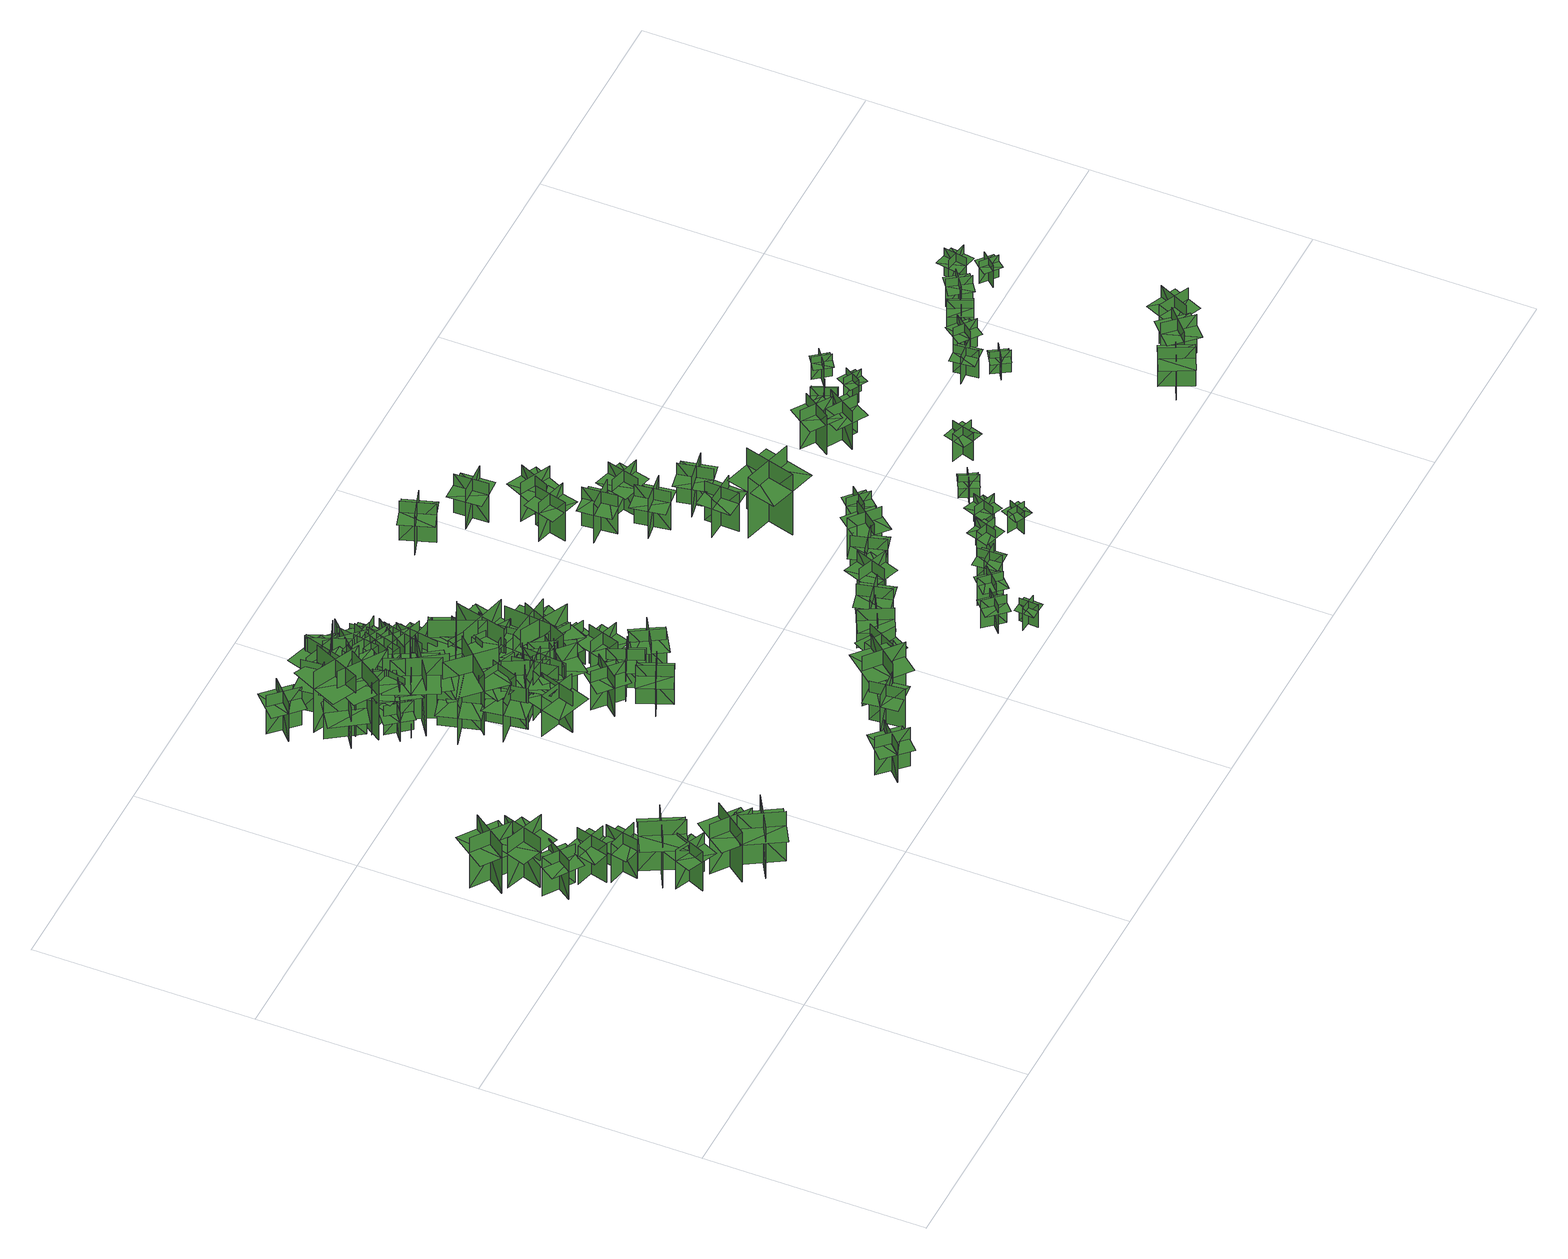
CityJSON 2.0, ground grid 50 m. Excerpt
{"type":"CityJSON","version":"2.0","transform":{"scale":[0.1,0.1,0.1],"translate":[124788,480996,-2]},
"CityObjects":{
"tree1":{"type":"SolitaryVegetationObject","geometry":[{"type":"MultiSurface","lod":"1","boundaries":[[[0,1,2]],[[0,2,3]],[[4,5,6]],[[4,6,7]],[[8,9,10]],[[8,10,11]],[[8,11,12]],[[8,12,13]]]}]},
"tree2":{"type":"SolitaryVegetationObject","geometry":[{"type":"MultiSurface","lod":"1","boundaries":[[[14,15,16]],[[14,16,17]],[[18,19,20]],[[18,20,21]],[[22,23,24]],[[22,24,25]],[[22,25,26]],[[22,26,27]]]}]},
"tree3":{"type":"SolitaryVegetationObject","geometry":[{"type":"MultiSurface","lod":"1","boundaries":[[[28,29,30]],[[28,30,31]],[[32,33,34]],[[32,34,35]],[[36,37,38]],[[36,38,39]],[[36,39,40]],[[36,40,41]]]}]},
"tree4":{"type":"SolitaryVegetationObject","geometry":[{"type":"MultiSurface","lod":"1","boundaries":[[[42,43,44]],[[42,44,45]],[[46,47,48]],[[46,48,49]],[[50,51,52]],[[50,52,53]],[[50,53,54]],[[50,54,55]]]}]},
"tree5":{"type":"SolitaryVegetationObject","geometry":[{"type":"MultiSurface","lod":"1","boundaries":[[[56,57,58]],[[56,58,59]],[[60,61,62]],[[60,62,63]],[[64,65,66]],[[64,66,67]],[[64,67,68]],[[64,68,69]]]}]},
"tree6":{"type":"SolitaryVegetationObject","geometry":[{"type":"MultiSurface","lod":"1","boundaries":[[[70,71,72]],[[70,72,73]],[[74,75,76]],[[74,76,77]],[[78,79,80]],[[78,80,81]],[[78,81,82]],[[78,82,83]]]}]},
"tree7":{"type":"SolitaryVegetationObject","geometry":[{"type":"MultiSurface","lod":"1","boundaries":[[[84,85,86]],[[84,86,87]],[[88,89,90]],[[88,90,91]],[[92,93,94]],[[92,94,95]],[[92,95,96]],[[92,96,97]]]}]},
"tree8":{"type":"SolitaryVegetationObject","geometry":[{"type":"MultiSurface","lod":"1","boundaries":[[[98,99,100]],[[98,100,101]],[[102,103,104]],[[102,104,105]],[[106,107,108]],[[106,108,109]],[[106,109,110]],[[106,110,111]]]}]},
"tree9":{"type":"SolitaryVegetationObject","geometry":[{"type":"MultiSurface","lod":"1","boundaries":[[[112,113,114]],[[112,114,115]],[[116,117,118]],[[116,118,119]],[[120,121,122]],[[120,122,123]],[[120,123,124]],[[120,124,125]]]}]},
"tree10":{"type":"SolitaryVegetationObject","geometry":[{"type":"MultiSurface","lod":"1","boundaries":[[[126,127,128]],[[126,128,129]],[[130,131,132]],[[130,132,133]],[[134,135,136]],[[134,136,137]],[[134,137,138]],[[134,138,139]]]}]},
"tree11":{"type":"SolitaryVegetationObject","geometry":[{"type":"MultiSurface","lod":"1","boundaries":[[[140,141,142]],[[140,142,143]],[[144,145,146]],[[144,146,147]],[[148,149,150]],[[148,150,151]],[[148,151,152]],[[148,152,153]]]}]},
"tree12":{"type":"SolitaryVegetationObject","geometry":[{"type":"MultiSurface","lod":"1","boundaries":[[[154,155,156]],[[154,156,157]],[[158,159,160]],[[158,160,161]],[[162,163,164]],[[162,164,165]],[[162,165,166]],[[162,166,167]]]}]},
"tree13":{"type":"SolitaryVegetationObject","geometry":[{"type":"MultiSurface","lod":"1","boundaries":[[[168,169,170]],[[168,170,171]],[[172,173,174]],[[172,174,175]],[[176,177,178]],[[176,178,179]],[[176,179,180]],[[176,180,181]]]}]},
"tree14":{"type":"SolitaryVegetationObject","geometry":[{"type":"MultiSurface","lod":"1","boundaries":[[[182,183,184]],[[182,184,185]],[[186,187,188]],[[186,188,189]],[[190,191,192]],[[190,192,193]],[[190,193,194]],[[190,194,195]]]}]},
"tree15":{"type":"SolitaryVegetationObject","geometry":[{"type":"MultiSurface","lod":"1","boundaries":[[[196,197,198]],[[196,198,199]],[[200,201,202]],[[200,202,203]],[[204,205,206]],[[204,206,207]],[[204,207,208]],[[204,208,209]]]}]},
"tree16":{"type":"SolitaryVegetationObject","geometry":[{"type":"MultiSurface","lod":"1","boundaries":[[[210,211,212]],[[210,212,213]],[[214,215,216]],[[214,216,217]],[[218,219,220]],[[218,220,221]],[[218,221,222]],[[218,222,223]]]}]},
"tree17":{"type":"SolitaryVegetationObject","geometry":[{"type":"MultiSurface","lod":"1","boundaries":[[[224,225,226]],[[224,226,227]],[[228,229,230]],[[228,230,231]],[[232,233,234]],[[232,234,235]],[[232,235,236]],[[232,236,237]]]}]},
"tree18":{"type":"SolitaryVegetationObject","geometry":[{"type":"MultiSurface","lod":"1","boundaries":[[[238,239,240]],[[238,240,241]],[[242,243,244]],[[242,244,245]],[[246,247,248]],[[246,248,249]],[[246,249,250]],[[246,250,251]]]}]},
"tree19":{"type":"SolitaryVegetationObject","geometry":[{"type":"MultiSurface","lod":"1","boundaries":[[[252,253,254]],[[252,254,255]],[[256,257,258]],[[256,258,259]],[[260,261,262]],[[260,262,263]],[[260,263,264]],[[260,264,265]]]}]},
"tree20":{"type":"SolitaryVegetationObject","geometry":[{"type":"MultiSurface","lod":"1","boundaries":[[[266,267,268]],[[266,268,269]],[[270,271,272]],[[270,272,273]],[[274,275,276]],[[274,276,277]],[[274,277,278]],[[274,278,279]]]}]},
"tree21":{"type":"SolitaryVegetationObject","geometry":[{"type":"MultiSurface","lod":"1","boundaries":[[[280,281,282]],[[280,282,283]],[[284,285,286]],[[284,286,287]],[[288,289,290]],[[288,290,291]],[[288,291,292]],[[288,292,293]]]}]},
"tree22":{"type":"SolitaryVegetationObject","geometry":[{"type":"MultiSurface","lod":"1","boundaries":[[[294,295,296]],[[294,296,297]],[[298,299,300]],[[298,300,301]],[[302,303,304]],[[302,304,305]],[[302,305,306]],[[302,306,307]]]}]},
"tree23":{"type":"SolitaryVegetationObject","geometry":[{"type":"MultiSurface","lod":"1","boundaries":[[[308,309,310]],[[308,310,311]],[[312,313,314]],[[312,314,315]],[[316,317,318]],[[316,318,319]],[[316,319,320]],[[316,320,321]]]}]},
"tree24":{"type":"SolitaryVegetationObject","geometry":[{"type":"MultiSurface","lod":"1","boundaries":[[[322,323,324]],[[322,324,325]],[[326,327,328]],[[326,328,329]],[[330,331,332]],[[330,332,333]],[[330,333,334]],[[330,334,335]]]}]},
"tree25":{"type":"SolitaryVegetationObject","geometry":[{"type":"MultiSurface","lod":"1","boundaries":[[[336,337,338]],[[336,338,339]],[[340,341,342]],[[340,342,343]],[[344,345,346]],[[344,346,347]],[[344,347,348]],[[344,348,349]]]}]},
"tree26":{"type":"SolitaryVegetationObject","geometry":[{"type":"MultiSurface","lod":"1","boundaries":[[[350,351,352]],[[350,352,353]],[[354,355,356]],[[354,356,357]],[[358,359,360]],[[358,360,361]],[[358,361,362]],[[358,362,363]]]}]},
"tree27":{"type":"SolitaryVegetationObject","geometry":[{"type":"MultiSurface","lod":"1","boundaries":[[[364,365,366]],[[364,366,367]],[[368,369,370]],[[368,370,371]],[[372,373,374]],[[372,374,375]],[[372,375,376]],[[372,376,377]]]}]},
"tree28":{"type":"SolitaryVegetationObject","geometry":[{"type":"MultiSurface","lod":"1","boundaries":[[[378,379,380]],[[378,380,381]],[[382,383,384]],[[382,384,385]],[[386,387,388]],[[386,388,389]],[[386,389,390]],[[386,390,391]]]}]},
"tree29":{"type":"SolitaryVegetationObject","geometry":[{"type":"MultiSurface","lod":"1","boundaries":[[[392,393,394]],[[392,394,395]],[[396,397,398]],[[396,398,399]],[[400,401,402]],[[400,402,403]],[[400,403,404]],[[400,404,405]]]}]},
"tree30":{"type":"SolitaryVegetationObject","geometry":[{"type":"MultiSurface","lod":"1","boundaries":[[[406,407,408]],[[406,408,409]],[[410,411,412]],[[410,412,413]],[[414,415,416]],[[414,416,417]],[[414,417,418]],[[414,418,419]]]}]},
"tree31":{"type":"SolitaryVegetationObject","geometry":[{"type":"MultiSurface","lod":"1","boundaries":[[[420,421,422]],[[420,422,423]],[[424,425,426]],[[424,426,427]],[[428,429,430]],[[428,430,431]],[[428,431,432]],[[428,432,433]]]}]},
"tree32":{"type":"SolitaryVegetationObject","geometry":[{"type":"MultiSurface","lod":"1","boundaries":[[[434,435,436]],[[434,436,437]],[[438,439,440]],[[438,440,441]],[[442,443,444]],[[442,444,445]],[[442,445,446]],[[442,446,447]]]}]},
"tree33":{"type":"SolitaryVegetationObject","geometry":[{"type":"MultiSurface","lod":"1","boundaries":[[[448,449,450]],[[448,450,451]],[[452,453,454]],[[452,454,455]],[[456,457,458]],[[456,458,459]],[[456,459,460]],[[456,460,461]]]}]},
"tree34":{"type":"SolitaryVegetationObject","geometry":[{"type":"MultiSurface","lod":"1","boundaries":[[[462,463,464]],[[462,464,465]],[[466,467,468]],[[466,468,469]],[[470,471,472]],[[470,472,473]],[[470,473,474]],[[470,474,475]]]}]},
"tree35":{"type":"SolitaryVegetationObject","geometry":[{"type":"MultiSurface","lod":"1","boundaries":[[[476,477,478]],[[476,478,479]],[[480,481,482]],[[480,482,483]],[[484,485,486]],[[484,486,487]],[[484,487,488]],[[484,488,489]]]}]},
"tree36":{"type":"SolitaryVegetationObject","geometry":[{"type":"MultiSurface","lod":"1","boundaries":[[[490,491,492]],[[490,492,493]],[[494,495,496]],[[494,496,497]],[[498,499,500]],[[498,500,501]],[[498,501,502]],[[498,502,503]]]}]},
"tree37":{"type":"SolitaryVegetationObject","geometry":[{"type":"MultiSurface","lod":"1","boundaries":[[[504,505,506]],[[504,506,507]],[[508,509,510]],[[508,510,511]],[[512,513,514]],[[512,514,515]],[[512,515,516]],[[512,516,517]]]}]},
"tree38":{"type":"SolitaryVegetationObject","geometry":[{"type":"MultiSurface","lod":"1","boundaries":[[[518,519,520]],[[518,520,521]],[[522,523,524]],[[522,524,525]],[[526,527,528]],[[526,528,529]],[[526,529,530]],[[526,530,531]]]}]},
"tree39":{"type":"SolitaryVegetationObject","geometry":[{"type":"MultiSurface","lod":"1","boundaries":[[[532,533,534]],[[532,534,535]],[[536,537,538]],[[536,538,539]],[[540,541,542]],[[540,542,543]],[[540,543,544]],[[540,544,545]]]}]},
"tree40":{"type":"SolitaryVegetationObject","geometry":[{"type":"MultiSurface","lod":"1","boundaries":[[[546,547,548]],[[546,548,549]],[[550,551,552]],[[550,552,553]],[[554,555,556]],[[554,556,557]],[[554,557,558]],[[554,558,559]]]}]},
"tree41":{"type":"SolitaryVegetationObject","geometry":[{"type":"MultiSurface","lod":"1","boundaries":[[[560,561,562]],[[560,562,563]],[[564,565,566]],[[564,566,567]],[[568,569,570]],[[568,570,571]],[[568,571,572]],[[568,572,573]]]}]},
"tree42":{"type":"SolitaryVegetationObject","geometry":[{"type":"MultiSurface","lod":"1","boundaries":[[[574,575,576]],[[574,576,577]],[[578,579,580]],[[578,580,581]],[[582,583,584]],[[582,584,585]],[[582,585,586]],[[582,586,587]]]}]},
"tree43":{"type":"SolitaryVegetationObject","geometry":[{"type":"MultiSurface","lod":"1","boundaries":[[[588,589,590]],[[588,590,591]],[[592,593,594]],[[592,594,595]],[[596,597,598]],[[596,598,599]],[[596,599,600]],[[596,600,601]]]}]},
"tree44":{"type":"SolitaryVegetationObject","geometry":[{"type":"MultiSurface","lod":"1","boundaries":[[[602,603,604]],[[602,604,605]],[[606,607,608]],[[606,608,609]],[[610,611,612]],[[610,612,613]],[[610,613,614]],[[610,614,615]]]}]},
"tree45":{"type":"SolitaryVegetationObject","geometry":[{"type":"MultiSurface","lod":"1","boundaries":[[[616,617,618]],[[616,618,619]],[[620,621,622]],[[620,622,623]],[[624,625,626]],[[624,626,627]],[[624,627,628]],[[624,628,629]]]}]},
"tree46":{"type":"SolitaryVegetationObject","geometry":[{"type":"MultiSurface","lod":"1","boundaries":[[[630,631,632]],[[630,632,633]],[[634,635,636]],[[634,636,637]],[[638,639,640]],[[638,640,641]],[[638,641,642]],[[638,642,643]]]}]},
"tree47":{"type":"SolitaryVegetationObject","geometry":[{"type":"MultiSurface","lod":"1","boundaries":[[[644,645,646]],[[644,646,647]],[[648,649,650]],[[648,650,651]],[[652,653,654]],[[652,654,655]],[[652,655,656]],[[652,656,657]]]}]},
"tree48":{"type":"SolitaryVegetationObject","geometry":[{"type":"MultiSurface","lod":"1","boundaries":[[[658,659,660]],[[658,660,661]],[[662,663,664]],[[662,664,665]],[[666,667,668]],[[666,668,669]],[[666,669,670]],[[666,670,671]]]}]},
"tree49":{"type":"SolitaryVegetationObject","geometry":[{"type":"MultiSurface","lod":"1","boundaries":[[[672,673,674]],[[672,674,675]],[[676,677,678]],[[676,678,679]],[[680,681,682]],[[680,682,683]],[[680,683,684]],[[680,684,685]]]}]},
"tree50":{"type":"SolitaryVegetationObject","geometry":[{"type":"MultiSurface","lod":"1","boundaries":[[[686,687,688]],[[686,688,689]],[[690,691,692]],[[690,692,693]],[[694,695,696]],[[694,696,697]],[[694,697,698]],[[694,698,699]]]}]},
"tree51":{"type":"SolitaryVegetationObject","geometry":[{"type":"MultiSurface","lod":"1","boundaries":[[[700,701,702]],[[700,702,703]],[[704,705,706]],[[704,706,707]],[[708,709,710]],[[708,710,711]],[[708,711,712]],[[708,712,713]]]}]},
"tree52":{"type":"SolitaryVegetationObject","geometry":[{"type":"MultiSurface","lod":"1","boundaries":[[[714,715,716]],[[714,716,717]],[[718,719,720]],[[718,720,721]],[[722,723,724]],[[722,724,725]],[[722,725,726]],[[722,726,727]]]}]},
"tree53":{"type":"SolitaryVegetationObject","geometry":[{"type":"MultiSurface","lod":"1","boundaries":[[[728,729,730]],[[728,730,731]],[[732,733,734]],[[732,734,735]],[[736,737,738]],[[736,738,739]],[[736,739,740]],[[736,740,741]]]}]},
"tree54":{"type":"SolitaryVegetationObject","geometry":[{"type":"MultiSurface","lod":"1","boundaries":[[[742,743,744]],[[742,744,745]],[[746,747,748]],[[746,748,749]],[[750,751,752]],[[750,752,753]],[[750,753,754]],[[750,754,755]]]}]},
"tree55":{"type":"SolitaryVegetationObject","geometry":[{"type":"MultiSurface","lod":"1","boundaries":[[[756,757,758]],[[756,758,759]],[[760,761,762]],[[760,762,763]],[[764,765,766]],[[764,766,767]],[[764,767,768]],[[764,768,769]]]}]},
"tree56":{"type":"SolitaryVegetationObject","geometry":[{"type":"MultiSurface","lod":"1","boundaries":[[[770,771,772]],[[770,772,773]],[[774,775,776]],[[774,776,777]],[[778,779,780]],[[778,780,781]],[[778,781,782]],[[778,782,783]]]}]},
"tree57":{"type":"SolitaryVegetationObject","geometry":[{"type":"MultiSurface","lod":"1","boundaries":[[[784,785,786]],[[784,786,787]],[[788,789,790]],[[788,790,791]],[[792,793,794]],[[792,794,795]],[[792,795,796]],[[792,796,797]]]}]},
"tree58":{"type":"SolitaryVegetationObject","geometry":[{"type":"MultiSurface","lod":"1","boundaries":[[[798,799,800]],[[798,800,801]],[[802,803,804]],[[802,804,805]],[[806,807,808]],[[806,808,809]],[[806,809,810]],[[806,810,811]]]}]},
"tree59":{"type":"SolitaryVegetationObject","geometry":[{"type":"MultiSurface","lod":"1","boundaries":[[[812,813,814]],[[812,814,815]],[[816,817,818]],[[816,818,819]],[[820,821,822]],[[820,822,823]],[[820,823,824]],[[820,824,825]]]}]},
"tree60":{"type":"SolitaryVegetationObject","geometry":[{"type":"MultiSurface","lod":"1","boundaries":[[[826,827,828]],[[826,828,829]],[[830,831,832]],[[830,832,833]],[[834,835,836]],[[834,836,837]],[[834,837,838]],[[834,838,839]]]}]},
"tree61":{"type":"SolitaryVegetationObject","geometry":[{"type":"MultiSurface","lod":"1","boundaries":[[[840,841,842]],[[840,842,843]],[[844,845,846]],[[844,846,847]],[[848,849,850]],[[848,850,851]],[[848,851,852]],[[848,852,853]]]}]},
"tree62":{"type":"SolitaryVegetationObject","geometry":[{"type":"MultiSurface","lod":"1","boundaries":[[[854,855,856]],[[854,856,857]],[[858,859,860]],[[858,860,861]],[[862,863,864]],[[862,864,865]],[[862,865,866]],[[862,866,867]]]}]},
"tree63":{"type":"SolitaryVegetationObject","geometry":[{"type":"MultiSurface","lod":"1","boundaries":[[[868,869,870]],[[868,870,871]],[[872,873,874]],[[872,874,875]],[[876,877,878]],[[876,878,879]],[[876,879,880]],[[876,880,881]]]}]},
"tree64":{"type":"SolitaryVegetationObject","geometry":[{"type":"MultiSurface","lod":"1","boundaries":[[[882,883,884]],[[882,884,885]],[[886,887,888]],[[886,888,889]],[[890,891,892]],[[890,892,893]],[[890,893,894]],[[890,894,895]]]}]},
"tree65":{"type":"SolitaryVegetationObject","geometry":[{"type":"MultiSurface","lod":"1","boundaries":[[[896,897,898]],[[896,898,899]],[[900,901,902]],[[900,902,903]],[[904,905,906]],[[904,906,907]],[[904,907,908]],[[904,908,909]]]}]},
"tree66":{"type":"SolitaryVegetationObject","geometry":[{"type":"MultiSurface","lod":"1","boundaries":[[[910,911,912]],[[910,912,913]],[[914,915,916]],[[914,916,917]],[[918,919,920]],[[918,920,921]],[[918,921,922]],[[918,922,923]]]}]},
"tree67":{"type":"SolitaryVegetationObject","geometry":[{"type":"MultiSurface","lod":"1","boundaries":[[[924,925,926]],[[924,926,927]],[[928,929,930]],[[928,930,931]],[[932,933,934]],[[932,934,935]],[[932,935,936]],[[932,936,937]]]}]},
"tree68":{"type":"SolitaryVegetationObject","geometry":[{"type":"MultiSurface","lod":"1","boundaries":[[[938,939,940]],[[938,940,941]],[[942,943,944]],[[942,944,945]],[[946,947,948]],[[946,948,949]],[[946,949,950]],[[946,950,951]]]}]},
"tree69":{"type":"SolitaryVegetationObject","geometry":[{"type":"MultiSurface","lod":"1","boundaries":[[[952,953,954]],[[952,954,955]],[[956,957,958]],[[956,958,959]],[[960,961,962]],[[960,962,963]],[[960,963,964]],[[960,964,965]]]}]},
"tree70":{"type":"SolitaryVegetationObject","geometry":[{"type":"MultiSurface","lod":"1","boundaries":[[[966,967,968]],[[966,968,969]],[[970,971,972]],[[970,972,973]],[[974,975,976]],[[974,976,977]],[[974,977,978]],[[974,978,979]]]}]},
"tree71":{"type":"SolitaryVegetationObject","geometry":[{"type":"MultiSurface","lod":"1","boundaries":[[[980,981,982]],[[980,982,983]],[[984,985,986]],[[984,986,987]],[[988,989,990]],[[988,990,991]],[[988,991,992]],[[988,992,993]]]}]},
"tree72":{"type":"SolitaryVegetationObject","geometry":[{"type":"MultiSurface","lod":"1","boundaries":[[[994,995,996]],[[994,996,997]],[[998,999,1000]],[[998,1000,1001]],[[1002,1003,1004]],[[1002,1004,1005]],[[1002,1005,1006]],[[1002,1006,1007]]]}]},
"tree73":{"type":"SolitaryVegetationObject","geometry":[{"type":"MultiSurface","lod":"1","boundaries":[[[1008,1009,1010]],[[1008,1010,1011]],[[1012,1013,1014]],[[1012,1014,1015]],[[1016,1017,1018]],[[1016,1018,1019]],[[1016,1019,1020]],[[1016,1020,1021]]]}]},
"tree74":{"type":"SolitaryVegetationObject","geometry":[{"type":"MultiSurface","lod":"1","boundaries":[[[1022,1023,1024]],[[1022,1024,1025]],[[1026,1027,1028]],[[1026,1028,1029]],[[1030,1031,1032]],[[1030,1032,1033]],[[1030,1033,1034]],[[1030,1034,1035]]]}]},
"tree75":{"type":"SolitaryVegetationObject","geometry":[{"type":"MultiSurface","lod":"1","boundaries":[[[1036,1037,1038]],[[1036,1038,1039]],[[1040,1041,1042]],[[1040,1042,1043]],[[1044,1045,1046]],[[1044,1046,1047]],[[1044,1047,1048]],[[1044,1048,1049]]]}]},
"tree76":{"type":"SolitaryVegetationObject","geometry":[{"type":"MultiSurface","lod":"1","boundaries":[[[1050,1051,1052]],[[1050,1052,1053]],[[1054,1055,1056]],[[1054,1056,1057]],[[1058,1059,1060]],[[1058,1060,1061]],[[1058,1061,1062]],[[1058,1062,1063]]]}]},
"tree77":{"type":"SolitaryVegetationObject","geometry":[{"type":"MultiSurface","lod":"1","boundaries":[[[1064,1065,1066]],[[1064,1066,1067]],[[1068,1069,1070]],[[1068,1070,1071]],[[1072,1073,1074]],[[1072,1074,1075]],[[1072,1075,1076]],[[1072,1076,1077]]]}]},
"tree78":{"type":"SolitaryVegetationObject","geometry":[{"type":"MultiSurface","lod":"1","boundaries":[[[1078,1079,1080]],[[1078,1080,1081]],[[1082,1083,1084]],[[1082,1084,1085]],[[1086,1087,1088]],[[1086,1088,1089]],[[1086,1089,1090]],[[1086,1090,1091]]]}]},
"tree79":{"type":"SolitaryVegetationObject","geometry":[{"type":"MultiSurface","lod":"1","boundaries":[[[1092,1093,1094]],[[1092,1094,1095]],[[1096,1097,1098]],[[1096,1098,1099]],[[1100,1101,1102]],[[1100,1102,1103]],[[1100,1103,1104]],[[1100,1104,1105]]]}]},
"tree80":{"type":"SolitaryVegetationObject","geometry":[{"type":"MultiSurface","lod":"1","boundaries":[[[1106,1107,1108]],[[1106,1108,1109]],[[1110,1111,1112]],[[1110,1112,1113]],[[1114,1115,1116]],[[1114,1116,1117]],[[1114,1117,1118]],[[1114,1118,1119]]]}]},
"tree81":{"type":"SolitaryVegetationObject","geometry":[{"type":"MultiSurface","lod":"1","boundaries":[[[1120,1121,1122]],[[1120,1122,1123]],[[1124,1125,1126]],[[1124,1126,1127]],[[1128,1129,1130]],[[1128,1130,1131]],[[1128,1131,1132]],[[1128,1132,1133]]]}]},
"tree82":{"type":"SolitaryVegetationObject","geometry":[{"type":"MultiSurface","lod":"1","boundaries":[[[1134,1135,1136]],[[1134,1136,1137]],[[1138,1139,1140]],[[1138,1140,1141]],[[1142,1143,1144]],[[1142,1144,1145]],[[1142,1145,1146]],[[1142,1146,1147]]]}]},
"tree83":{"type":"SolitaryVegetationObject","geometry":[{"type":"MultiSurface","lod":"1","boundaries":[[[1148,1149,1150]],[[1148,1150,1151]],[[1152,1153,1154]],[[1152,1154,1155]],[[1156,1157,1158]],[[1156,1158,1159]],[[1156,1159,1160]],[[1156,1160,1161]]]}]},
"tree84":{"type":"SolitaryVegetationObject","geometry":[{"type":"MultiSurface","lod":"1","boundaries":[[[1162,1163,1164]],[[1162,1164,1165]],[[1166,1167,1168]],[[1166,1168,1169]],[[1170,1171,1172]],[[1170,1172,1173]],[[1170,1173,1174]],[[1170,1174,1175]]]}]},
"tree85":{"type":"SolitaryVegetationObject","geometry":[{"type":"MultiSurface","lod":"1","boundaries":[[[1176,1177,1178]],[[1176,1178,1179]],[[1180,1181,1182]],[[1180,1182,1183]],[[1184,1185,1186]],[[1184,1186,1187]],[[1184,1187,1188]],[[1184,1188,1189]]]}]},
"tree86":{"type":"SolitaryVegetationObject","geometry":[{"type":"MultiSurface","lod":"1","boundaries":[[[1190,1191,1192]],[[1190,1192,1193]],[[1194,1195,1196]],[[1194,1196,1197]],[[1198,1199,1200]],[[1198,1200,1201]],[[1198,1201,1202]],[[1198,1202,1203]]]}]},
"tree87":{"type":"SolitaryVegetationObject","geometry":[{"type":"MultiSurface","lod":"1","boundaries":[[[1204,1205,1206]],[[1204,1206,1207]],[[1208,1209,1210]],[[1208,1210,1211]],[[1212,1213,1214]],[[1212,1214,1215]],[[1212,1215,1216]],[[1212,1216,1217]]]}]},
"tree88":{"type":"SolitaryVegetationObject","geometry":[{"type":"MultiSurface","lod":"1","boundaries":[[[1218,1219,1220]],[[1218,1220,1221]],[[1222,1223,1224]],[[1222,1224,1225]],[[1226,1227,1228]],[[1226,1228,1229]],[[1226,1229,1230]],[[1226,1230,1231]]]}]},
"tree89":{"type":"SolitaryVegetationObject","geometry":[{"type":"MultiSurface","lod":"1","boundaries":[[[1232,1233,1234]],[[1232,1234,1235]],[[1236,1237,1238]],[[1236,1238,1239]],[[1240,1241,1242]],[[1240,1242,1243]],[[1240,1243,1244]],[[1240,1244,1245]]]}]},
"tree90":{"type":"SolitaryVegetationObject","geometry":[{"type":"MultiSurface","lod":"1","boundaries":[[[1246,1247,1248]],[[1246,1248,1249]],[[1250,1251,1252]],[[1250,1252,1253]],[[1254,1255,1256]],[[1254,1256,1257]],[[1254,1257,1258]],[[1254,1258,1259]]]}]},
"tree91":{"type":"SolitaryVegetationObject","geometry":[{"type":"MultiSurface","lod":"1","boundaries":[[[1260,1261,1262]],[[1260,1262,1263]],[[1264,1265,1266]],[[1264,1266,1267]],[[1268,1269,1270]],[[1268,1270,1271]],[[1268,1271,1272]],[[1268,1272,1273]]]}]},
"tree92":{"type":"SolitaryVegetationObject","geometry":[{"type":"MultiSurface","lod":"1","boundaries":[[[1274,1275,1276]],[[1274,1276,1277]],[[1278,1279,1280]],[[1278,1280,1281]],[[1282,1283,1284]],[[1282,1284,1285]],[[1282,1285,1286]],[[1282,1286,1287]]]}]},
"tree93":{"type":"SolitaryVegetationObject","geometry":[{"type":"MultiSurface","lod":"1","boundaries":[[[1288,1289,1290]],[[1288,1290,1291]],[[1292,1293,1294]],[[1292,1294,1295]],[[1296,1297,1298]],[[1296,1298,1299]],[[1296,1299,1300]],[[1296,1300,1301]]]}]},
"tree94":{"type":"SolitaryVegetationObject","geometry":[{"type":"MultiSurface","lod":"1","boundaries":[[[1302,1303,1304]],[[1302,1304,1305]],[[1306,1307,1308]],[[1306,1308,1309]],[[1310,1311,1312]],[[1310,1312,1313]],[[1310,1313,1314]],[[1310,1314,1315]]]}]},
"tree95":{"type":"SolitaryVegetationObject","geometry":[{"type":"MultiSurface","lod":"1","boundaries":[[[1316,1317,1318]],[[1316,1318,1319]],[[1320,1321,1322]],[[1320,1322,1323]],[[1324,1325,1326]],[[1324,1326,1327]],[[1324,1327,1328]],[[1324,1328,1329]]]}]},
"tree96":{"type":"SolitaryVegetationObject","geometry":[{"type":"MultiSurface","lod":"1","boundaries":[[[1330,1331,1332]],[[1330,1332,1333]],[[1334,1335,1336]],[[1334,1336,1337]],[[1338,1339,1340]],[[1338,1340,1341]],[[1338,1341,1342]],[[1338,1342,1343]]]}]},
"tree97":{"type":"SolitaryVegetationObject","geometry":[{"type":"MultiSurface","lod":"1","boundaries":[[[1344,1345,1346]],[[1344,1346,1347]],[[1348,1349,1350]],[[1348,1350,1351]],[[1352,1353,1354]],[[1352,1354,1355]],[[1352,1355,1356]],[[1352,1356,1357]]]}]},
"tree98":{"type":"SolitaryVegetationObject","geometry":[{"type":"MultiSurface","lod":"1","boundaries":[[[1358,1359,1360]],[[1358,1360,1361]],[[1362,1363,1364]],[[1362,1364,1365]],[[1366,1367,1368]],[[1366,1368,1369]],[[1366,1369,1370]],[[1366,1370,1371]]]}]},
"tree99":{"type":"SolitaryVegetationObject","geometry":[{"type":"MultiSurface","lod":"1","boundaries":[[[1372,1373,1374]],[[1372,1374,1375]],[[1376,1377,1378]],[[1376,1378,1379]],[[1380,1381,1382]],[[1380,1382,1383]],[[1380,1383,1384]],[[1380,1384,1385]]]}]},
"tree100":{"type":"SolitaryVegetationObject","geometry":[{"type":"MultiSurface","lod":"1","boundaries":[[[1386,1387,1388]],[[1386,1388,1389]],[[1390,1391,1392]],[[1390,1392,1393]],[[1394,1395,1396]],[[1394,1396,1397]],[[1394,1397,1398]],[[1394,1398,1399]]]}]},
"tree101":{"type":"SolitaryVegetationObject","geometry":[{"type":"MultiSurface","lod":"1","boundaries":[[[1400,1401,1402]],[[1400,1402,1403]],[[1404,1405,1406]],[[1404,1406,1407]],[[1408,1409,1410]],[[1408,1410,1411]],[[1408,1411,1412]],[[1408,1412,1413]]]}]},
"tree102":{"type":"SolitaryVegetationObject","geometry":[{"type":"MultiSurface","lod":"1","boundaries":[[[1414,1415,1416]],[[1414,1416,1417]],[[1418,1419,1420]],[[1418,1420,1421]],[[1422,1423,1424]],[[1422,1424,1425]],[[1422,1425,1426]],[[1422,1426,1427]]]}]},
"tree103":{"type":"SolitaryVegetationObject","geometry":[{"type":"MultiSurface","lod":"1","boundaries":[[[1428,1429,1430]],[[1428,1430,1431]],[[1432,1433,1434]],[[1432,1434,1435]],[[1436,1437,1438]],[[1436,1438,1439]],[[1436,1439,1440]],[[1436,1440,1441]]]}]},
"tree104":{"type":"SolitaryVegetationObject","geometry":[{"type":"MultiSurface","lod":"1","boundaries":[[[1442,1443,1444]],[[1442,1444,1445]],[[1446,1447,1448]],[[1446,1448,1449]],[[1450,1451,1452]],[[1450,1452,1453]],[[1450,1453,1454]],[[1450,1454,1455]]]}]},
"tree105":{"type":"SolitaryVegetationObject","geometry":[{"type":"MultiSurface","lod":"1","boundaries":[[[1456,1457,1458]],[[1456,1458,1459]],[[1460,1461,1462]],[[1460,1462,1463]],[[1464,1465,1466]],[[1464,1466,1467]],[[1464,1467,1468]],[[1464,1468,1469]]]}]}
},
"vertices":[
[89,567,4],[133,631,4],[133,631,112],[89,567,112],[140,576,4],[76,620,4],[76,620,112],[140,576,112],[140,576,82],[162,608,82],[98,652,82],[76,620,82],[54,588,82],[118,544,82],
[35,763,6],[116,705,6],[116,705,145],[35,763,145],[46,697,6],[103,778,6],[103,778,145],[46,697,145],[46,697,106],[86,668,106],[144,749,106],[103,778,106],[63,807,106],[5,726,106],
[64,692,8],[158,660,8],[158,660,146],[64,692,146],[93,632,8],[125,726,8],[125,726,146],[93,632,146],[93,632,107],[140,616,107],[172,710,107],[125,726,107],[78,742,107],[46,648,107],
[207,545,10],[132,565,10],[132,565,117],[207,545,117],[181,590,10],[161,515,10],[161,515,117],[181,590,117],[181,590,87],[143,600,87],[124,525,87],[161,515,87],[199,505,87],[218,580,87],
[252,398,8],[221,327,8],[221,327,116],[252,398,116],[204,380,8],[275,349,8],[275,349,116],[204,380,116],[204,380,86],[188,344,86],[259,313,86],[275,349,86],[290,384,86],[219,415,86],
[197,463,10],[213,539,10],[213,539,118],[197,463,118],[241,491,10],[165,506,10],[165,506,118],[241,491,118],[241,491,88],[248,529,88],[172,544,88],[165,506,88],[157,469,88],[233,453,88],
[282,451,10],[194,404,10],[194,404,148],[282,451,148],[218,470,10],[265,383,10],[265,383,148],[218,470,148],[218,470,109],[174,447,109],[221,359,109],[265,383,109],[309,406,109],[262,494,109],
[336,344,10],[276,264,10],[276,264,149],[336,344,149],[270,334,10],[350,275,10],[350,275,149],[270,334,149],[270,334,110],[240,294,110],[320,235,110],[350,275,110],[380,315,110],[300,374,110],
[305,225,11],[391,276,11],[391,276,150],[305,225,150],[369,208,11],[318,294,11],[318,294,150],[369,208,150],[369,208,111],[412,234,111],[361,319,111],[318,294,111],[275,268,111],[326,183,111],
[307,1152,11],[380,1201,11],[380,1201,123],[307,1152,123],[360,1142,11],[360,1142,123],[310,1215,123],[310,1215,11],[360,1142,84],[399,1168,84],[350,1242,84],[310,1215,84],[271,1188,84],[320,1115,84],
[274,1327,12],[328,1272,12],[328,1272,119],[274,1327,119],[273,1276,12],[329,1330,12],[329,1330,119],[273,1276,119],[273,1276,89],[301,1248,89],[356,1303,89],[329,1330,89],[301,1358,89],[246,1303,89],
[369,1108,13],[409,1059,13],[409,1059,94],[369,1108,94],[365,1069,13],[365,1069,94],[414,1109,94],[414,1109,13],[365,1069,66],[386,1043,66],[435,1083,66],[414,1109,66],[393,1136,66],[344,1096,66],
[346,1176,14],[414,1212,14],[414,1212,121],[346,1176,121],[395,1161,14],[358,1229,14],[358,1229,121],[395,1161,121],[395,1161,91],[429,1179,91],[393,1247,91],[358,1229,91],[324,1211,91],[361,1142,91],
[394,1268,12],[343,1158,12],[343,1158,181],[394,1268,181],[318,1241,12],[428,1190,12],[428,1190,181],[318,1241,181],[318,1241,134],[292,1186,134],[402,1134,134],[428,1190,134],[454,1245,134],[344,1296,134],
[676,150,11],[731,95,11],[731,95,118],[676,150,118],[676,98,11],[730,153,11],[730,153,118],[676,98,118],[676,98,88],[703,71,88],[758,126,88],[730,153,88],[703,180,88],[648,126,88],
[420,1214,11],[354,1112,11],[354,1112,180],[420,1214,180],[340,1198,11],[442,1132,11],[442,1132,180],[340,1198,180],[340,1198,133],[307,1147,133],[409,1081,133],[442,1132,133],[476,1183,133],[373,1249,133],
[468,936,10],[444,1022,10],[444,1022,123],[468,936,123],[494,984,10],[494,984,123],[409,960,123],[409,960,10],[494,984,83],[481,1030,83],[396,1006,83],[409,960,83],[422,914,83],[507,938,83],
[421,1251,13],[322,1241,13],[322,1241,151],[421,1251,151],[370,1294,13],[380,1195,13],[380,1195,151],[370,1294,151],[370,1294,112],[321,1288,112],[331,1189,112],[380,1195,112],[430,1200,112],[420,1299,112],
[361,1131,11],[454,1168,11],[454,1168,149],[361,1131,149],[422,1104,11],[385,1197,11],[385,1197,149],[422,1104,149],[422,1104,110],[468,1122,110],[432,1215,110],[385,1197,110],[339,1179,110],[375,1086,110],
[451,1067,11],[396,1150,11],[396,1150,149],[451,1067,149],[464,1132,11],[381,1077,11],[381,1077,149],[464,1132,149],[464,1132,110],[437,1173,110],[354,1118,110],[381,1077,110],[409,1035,110],[492,1091,110],
[371,1133,11],[469,1115,11],[469,1115,149],[371,1133,149],[408,1078,11],[426,1176,11],[426,1176,149],[408,1078,149],[408,1078,110],[457,1069,110],[475,1167,110],[426,1176,110],[377,1185,110],[359,1088,110],
[509,848,10],[496,936,10],[496,936,123],[509,848,123],[541,892,10],[541,892,123],[454,879,123],[454,879,10],[541,892,84],[534,939,84],[447,926,84],[454,879,84],[460,832,84],[548,844,84],
[414,1130,10],[468,1021,10],[468,1021,179],[414,1130,179],[387,1054,10],[497,1107,10],[497,1107,179],[387,1054,179],[387,1054,131],[414,999,131],[524,1053,131],[497,1107,131],[470,1162,131],[361,1108,131],
[406,1029,9],[506,1099,9],[506,1099,178],[406,1029,178],[485,1014,9],[416,1115,9],[416,1115,178],[485,1014,178],[485,1014,131],[535,1049,131],[466,1149,131],[416,1115,131],[366,1080,131],[435,980,131],
[537,762,11],[565,846,11],[565,846,124],[537,762,124],[585,786,11],[585,786,124],[501,814,124],[501,814,11],[585,786,85],[600,831,85],[516,859,85],[501,814,85],[486,769,85],[570,741,85],
[520,1012,10],[458,966,10],[458,966,117],[520,1012,117],[469,1020,10],[515,958,10],[515,958,117],[469,1020,117],[469,1020,87],[438,997,87],[484,935,87],[515,958,87],[546,981,87],[500,1043,87],
[543,930,9],[456,1015,9],[456,1015,178],[543,930,178],[543,1011,9],[458,924,9],[458,924,178],[543,1011,178],[543,1011,130],[499,1054,130],[414,967,130],[458,924,130],[501,881,130],[586,968,130],
[530,914,11],[504,987,11],[504,987,118],[530,914,118],[553,960,11],[480,935,11],[480,935,118],[553,960,118],[553,960,88],[540,997,88],[467,971,88],[480,935,88],[493,898,88],[566,924,88],
[571,908,10],[478,945,10],[478,945,149],[571,908,149],[545,969,10],[508,876,10],[508,876,149],[545,969,149],[545,969,110],[498,987,110],[462,895,110],[508,876,110],[554,858,110],[591,951,110],
[438,1316,12],[409,1221,12],[409,1221,151],[438,1316,151],[379,1285,12],[474,1256,12],[474,1256,151],[379,1285,151],[379,1285,112],[364,1238,112],[459,1208,112],[474,1256,112],[489,1303,112],[394,1333,112],
[513,883,12],[576,928,12],[576,928,120],[513,883,120],[564,874,12],[519,937,12],[519,937,120],[564,874,120],[564,874,90],[596,897,90],[551,960,90],[519,937,90],[488,915,90],[533,852,90],
[608,867,11],[510,853,11],[510,853,150],[608,867,150],[556,907,11],[569,809,11],[569,809,150],[556,907,150],[556,907,111],[506,900,111],[520,802,111],[569,809,111],[619,815,111],[605,914,111],
[533,920,12],[580,832,12],[580,832,151],[533,920,151],[514,856,12],[601,904,12],[601,904,151],[514,856,151],[514,856,112],[537,812,112],[625,860,112],[601,904,112],[578,947,112],[490,900,112],
[410,1246,12],[503,1283,12],[503,1283,150],[410,1246,150],[471,1220,12],[434,1312,12],[434,1312,150],[471,1220,150],[471,1220,112],[517,1238,112],[480,1331,112],[434,1312,112],[388,1294,112],[425,1201,112],
[583,798,13],[591,898,13],[591,898,151],[583,798,151],[633,841,13],[534,849,13],[534,849,151],[633,841,151],[633,841,112],[637,891,112],[538,899,112],[534,849,112],[530,800,112],[629,791,112],
[440,1276,10],[510,1206,10],[510,1206,149],[440,1276,149],[439,1210,10],[510,1281,10],[510,1281,149],[439,1210,149],[439,1210,110],[475,1175,110],[545,1246,110],[510,1281,110],[474,1316,110],[404,1245,110],
[531,1214,9],[433,1229,9],[433,1229,147],[531,1214,147],[493,1268,9],[477,1169,9],[477,1169,147],[493,1268,147],[493,1268,108],[444,1275,108],[428,1177,108],[477,1169,108],[526,1161,108],[542,1260,108],
[517,1240,8],[475,1149,8],[475,1149,146],[517,1240,146],[454,1217,8],[545,1175,8],[545,1175,146],[454,1217,146],[454,1217,107],[433,1172,107],[523,1130,107],[545,1175,107],[566,1220,107],[476,1262,107],
[611,755,13],[669,704,13],[669,704,121],[611,755,121],[614,703,13],[665,762,13],[665,762,121],[614,703,121],[614,703,91],[643,678,91],[694,736,91],[665,762,91],[636,787,91],[585,729,91],
[553,1163,7],[458,1194,7],[458,1194,145],[553,1163,145],[523,1223,7],[492,1128,7],[492,1128,145],[523,1223,145],[523,1223,106],[476,1238,106],[445,1144,106],[492,1128,106],[539,1112,106],[570,1207,106],
[641,871,13],[574,797,13],[574,797,151],[641,871,151],[575,868,13],[649,802,13],[649,802,151],[575,868,151],[575,868,113],[541,831,113],[615,764,113],[649,802,113],[682,839,113],[608,905,113],
[495,1119,7],[553,1201,7],[553,1201,145],[495,1119,145],[561,1130,7],[480,1188,7],[480,1188,145],[561,1130,145],[561,1130,106],[590,1171,106],[509,1228,106],[480,1188,106],[451,1147,106],[532,1090,106],
[521,1092,7],[548,1188,7],[548,1188,145],[521,1092,145],[579,1124,7],[484,1151,7],[484,1151,145],[579,1124,145],[579,1124,106],[593,1172,106],[497,1199,106],[484,1151,106],[470,1103,106],[566,1076,106],
[648,627,14],[720,657,14],[720,657,122],[648,627,122],[696,607,14],[666,679,14],[666,679,122],[696,607,122],[696,607,92],[732,622,92],[702,694,92],[666,679,92],[630,664,92],[660,592,92],
[502,1120,7],[600,1104,7],[600,1104,145],[502,1120,145],[540,1066,7],[556,1165,7],[556,1165,145],[540,1066,145],[540,1066,107],[589,1058,107],[605,1156,107],[556,1165,107],[507,1173,107],[491,1074,107],
[657,807,13],[607,894,13],[607,894,151],[657,807,151],[675,871,13],[588,822,13],[588,822,151],[675,871,151],[675,871,112],[650,914,112],[563,865,112],[588,822,112],[613,779,112],[699,828,112],
[822,229,11],[830,152,11],[830,152,119],[822,229,119],[789,189,11],[866,197,11],[866,197,119],[789,189,119],[789,189,89],[793,151,89],[870,159,89],[866,197,89],[862,236,89],[785,228,89],
[633,1065,8],[522,1016,8],[522,1016,177],[633,1065,177],[557,1095,8],[607,984,8],[607,984,177],[557,1095,177],[557,1095,130],[502,1070,130],[551,959,130],[607,984,130],[662,1008,130],[613,1119,130],
[573,980,10],[618,1069,10],[618,1069,148],[573,980,148],[637,1000,10],[548,1045,10],[548,1045,148],[637,1000,148],[637,1000,109],[659,1045,109],[570,1089,109],[548,1045,109],[525,1000,109],[614,956,109],
[579,1225,8],[490,1220,8],[490,1220,121],[579,1225,121],[538,1261,8],[538,1261,121],[543,1172,121],[543,1172,8],[538,1261,81],[491,1258,81],[495,1170,81],[543,1172,81],[591,1175,81],[586,1263,81],
[555,1013,11],[673,983,11],[673,983,180],[555,1013,180],[596,943,11],[626,1061,11],[626,1061,180],[596,943,180],[596,943,133],[655,928,133],[685,1046,133],[626,1061,133],[567,1076,133],[537,958,133],
[596,938,12],[649,1023,12],[649,1023,150],[596,938,150],[661,953,12],[576,1005,12],[576,1005,150],[661,953,150],[661,953,112],[687,996,112],[602,1048,112],[576,1005,112],[550,963,112],[635,911,112],
[633,822,13],[681,909,13],[681,909,151],[633,822,151],[697,840,13],[610,889,13],[610,889,151],[697,840,151],[697,840,113],[721,884,113],[634,932,113],[610,889,113],[586,845,113],[672,797,113],
[717,683,12],[687,755,12],[687,755,120],[717,683,120],[737,731,12],[665,701,12],[665,701,120],[737,731,120],[737,731,90],[722,767,90],[650,737,90],[665,701,90],[680,665,90],[751,695,90],
[586,949,11],[685,959,11],[685,959,150],[586,949,150],[637,907,11],[627,1006,11],[627,1006,150],[637,907,150],[637,907,111],[687,912,111],[677,1011,111],[627,1006,111],[578,1001,111],[588,902,111],
[709,906,11],[588,918,11],[588,918,180],[709,906,180],[659,969,11],[646,848,11],[646,848,180],[659,969,180],[659,969,133],[598,975,133],[586,854,133],[646,848,133],[707,842,133],[719,963,133],
[683,934,12],[629,825,12],[629,825,181],[683,934,181],[606,909,12],[715,855,12],[715,855,181],[606,909,181],[606,909,133],[579,855,133],[688,800,133],[715,855,133],[742,909,133],[633,964,133],
[568,1127,9],[616,1143,9],[616,1143,74],[568,1127,74],[596,1113,9],[596,1113,74],[580,1161,74],[580,1161,9],[596,1113,51],[622,1122,51],[606,1170,51],[580,1161,51],[554,1152,51],[570,1105,51],
[614,1006,10],[688,1054,10],[688,1054,123],[614,1006,123],[667,995,10],[667,995,123],[619,1069,123],[619,1069,10],[667,995,84],[707,1021,84],[659,1095,84],[619,1069,84],[579,1043,84],[627,969,84],
[736,815,14],[713,741,14],[713,741,122],[736,815,122],[691,791,14],[764,768,14],[764,768,122],[691,791,122],[691,791,91],[679,754,91],[753,731,91],[764,768,91],[776,805,91],[702,828,91],
[856,260,7],[933,197,7],[933,197,145],[856,260,145],[862,194,7],[925,271,7],[925,271,145],[862,194,145],[862,194,106],[901,163,106],[964,240,106],[925,271,106],[887,303,106],[824,226,106],
[718,927,14],[662,956,14],[662,956,95],[718,927,95],[706,964,14],[706,964,95],[677,908,95],[677,908,14],[706,964,66],[676,980,66],[647,924,66],[677,908,66],[707,892,66],[736,948,66],
[793,668,11],[753,735,11],[753,735,119],[793,669,119],[806,719,11],[740,678,11],[740,678,119],[806,719,119],[806,719,89],[786,752,89],[720,711,89],[740,678,89],[760,645,89],[826,685,89],
[766,842,16],[708,867,16],[708,867,97],[766,842,97],[751,878,16],[751,878,97],[727,820,97],[727,820,16],[751,878,68],[720,891,68],[695,833,68],[727,820,68],[758,807,68],[782,865,68],
[994,249,8],[925,285,8],[925,285,116],[994,249,116],[979,298,8],[942,230,8],[942,230,116],[979,298,116],[979,298,85],[945,317,85],[908,248,85],[942,230,85],[976,212,85],[1013,280,85],
[993,287,10],[1061,324,10],[1061,324,117],[993,287,117],[1042,272,10],[1006,340,10],[1006,340,117],[1042,272,117],[1042,272,87],[1076,290,87],[1040,359,87],[1006,340,87],[971,322,87],[1008,254,87],
[1117,345,12],[1042,327,12],[1042,327,119],[1117,345,119],[1073,372,12],[1091,297,12],[1091,297,119],[1073,372,119],[1073,372,89],[1036,363,89],[1054,288,89],[1091,297,89],[1129,306,89],[1111,381,89],
[1165,96,10],[1205,133,10],[1205,133,87],[1165,96,87],[1202,94,10],[1164,135,10],[1164,135,87],[1202,94,87],[1202,94,65],[1222,113,65],[1184,153,65],[1164,135,65],[1144,116,65],[1182,75,65],
[1237,51,10],[1193,54,10],[1193,54,72],[1237,51,72],[1218,73,10],[1215,29,10],[1215,29,72],[1218,73,72],[1218,73,55],[1196,75,55],[1193,30,55],[1215,29,55],[1237,28,55],[1240,72,55],
[1116,385,12],[1189,358,12],[1189,358,119],[1116,385,119],[1137,338,12],[1164,411,12],[1164,411,119],[1137,338,119],[1137,338,89],[1174,325,89],[1201,397,89],[1164,411,89],[1128,424,89],[1101,351,89],
[1262,129,10],[1223,169,10],[1223,169,87],[1262,129,87],[1263,166,10],[1223,127,10],[1223,127,87],[1263,166,87],[1263,166,65],[1243,186,65],[1204,147,65],[1223,127,65],[1242,107,65],[1282,146,65],
[957,1297,12],[884,1272,12],[884,1272,120],[957,1297,120],[911,1320,12],[936,1247,12],[936,1247,120],[911,1320,120],[911,1320,90],[874,1308,90],[899,1234,90],[936,1247,90],[972,1259,90],[948,1332,90],
[1245,418,10],[1171,397,10],[1171,397,118],[1245,418,118],[1201,443,10],[1221,369,10],[1221,369,118],[1201,443,118],[1201,443,88],[1163,433,88],[1184,358,88],[1221,369,88],[1259,379,88],[1238,454,88],
[1330,181,10],[1275,178,10],[1275,178,87],[1330,181,87],[1303,206,10],[1306,151,10],[1306,151,87],[1303,206,87],[1303,206,65],[1275,205,65],[1278,149,65],[1306,151,65],[1333,152,65],[1331,207,65],
[1065,1084,15],[1045,1009,15],[1045,1009,123],[1065,1084,123],[1021,1058,15],[1095,1038,15],[1095,1038,123],[1021,1058,123],[1021,1058,93],[1010,1021,93],[1085,1000,93],[1095,1038,93],[1105,1075,93],[1031,1095,93],
[1110,922,13],[1103,999,13],[1103,999,121],[1110,922,121],[1144,961,13],[1066,955,13],[1066,955,121],[1144,961,121],[1144,961,90],[1140,1000,90],[1063,993,90],[1066,955,90],[1070,916,90],[1147,923,90],
[996,1210,13],[1073,1213,13],[1073,1213,121],[996,1210,121],[1033,1175,13],[1030,1252,13],[1030,1252,121],[1033,1175,121],[1033,1175,90],[1072,1177,90],[1069,1254,90],[1030,1252,90],[991,1251,90],[995,1173,90],
[1304,420,11],[1244,470,11],[1244,470,119],[1304,420,119],[1299,472,11],[1250,412,11],[1250,412,119],[1299,472,119],[1299,472,89],[1269,497,89],[1220,437,89],[1250,412,89],[1280,387,89],[1329,447,89],
[1125,860,12],[1201,871,12],[1201,871,119],[1125,860,119],[1166,829,12],[1155,905,12],[1155,905,119],[1166,829,119],[1166,829,89],[1204,834,89],[1193,911,89],[1155,905,89],[1116,900,89],[1128,823,89],
[1061,1116,14],[1131,1083,14],[1131,1083,122],[1061,1116,122],[1078,1067,14],[1111,1137,14],[1111,1137,122],[1078,1067,122],[1078,1067,92],[1113,1050,92],[1146,1120,92],[1111,1137,92],[1076,1154,92],[1043,1084,92],
[1368,195,10],[1385,247,10],[1385,247,87],[1368,195,87],[1401,211,10],[1348,228,10],[1348,228,87],[1401,211,87],[1401,211,65],[1409,238,65],[1356,254,65],[1348,228,65],[1340,202,65],[1392,185,65],
[1259,741,11],[1182,744,11],[1182,744,119],[1259,741,119],[1224,779,11],[1221,701,11],[1221,701,119],[1224,779,119],[1224,779,89],[1185,780,89],[1182,703,89],[1221,701,89],[1260,700,89],[1263,777,89],
[1146,950,14],[1221,931,14],[1221,931,122],[1146,950,122],[1172,905,14],[1191,980,14],[1191,980,122],[1172,905,122],[1172,905,92],[1209,896,92],[1228,971,92],[1191,980,92],[1153,990,92],[1134,915,92],
[1327,643,13],[1210,675,13],[1210,675,182],[1327,643,182],[1288,714,13],[1255,596,13],[1255,596,182],[1288,714,182],[1288,714,135],[1229,730,135],[1197,613,135],[1255,596,135],[1314,580,135],[1347,697,135],
[1362,510,13],[1325,469,13],[1325,469,90],[1362,510,90],[1325,509,13],[1366,472,13],[1366,472,90],[1325,509,90],[1325,509,68],[1307,488,68],[1348,451,68],[1366,472,68],[1385,492,68],[1344,529,68],
[1218,805,14],[1294,820,14],[1294,820,122],[1218,805,122],[1261,776,14],[1246,852,14],[1246,852,122],[1261,776,122],[1261,776,92],[1299,784,92],[1284,860,92],[1246,852,92],[1208,844,92],[1223,769,92],
[1413,262,10],[1465,242,10],[1465,242,87],[1413,262,87],[1428,228,10],[1448,280,10],[1448,280,87],[1428,228,87],[1428,228,65],[1453,218,65],[1474,270,65],[1448,280,65],[1422,290,65],[1402,239,65],
[1486,184,8],[1446,203,8],[1446,203,70],[1486,184,70],[1477,211,8],[1458,171,8],[1458,171,70],[1477,211,70],[1477,211,53],[1457,221,53],[1438,181,53],[1458,171,53],[1478,162,53],[1497,202,53],
[1498,337,10],[1519,298,10],[1519,298,72],[1498,337,72],[1490,309,10],[1528,330,10],[1528,330,72],[1490,309,72],[1490,309,55],[1500,289,55],[1539,311,55],[1528,330,55],[1517,349,55],[1479,328,55],
[1545,698,13],[1502,633,13],[1502,633,121],[1545,698,121],[1494,688,13],[1559,645,13],[1559,645,121],[1494,688,121],[1494,688,91],[1473,656,91],[1538,613,91],[1559,645,91],[1580,677,91],[1516,720,91],
[1643,374,12],[1590,391,12],[1590,391,89],[1643,374,89],[1626,407,12],[1609,354,12],[1609,354,89],[1626,407,89],[1626,407,67],[1600,415,67],[1583,363,67],[1609,354,67],[1635,346,67],[1652,398,67],
[1536,591,13],[1577,658,13],[1577,658,120],[1536,591,120],[1587,603,13],[1520,643,13],[1520,643,120],[1587,603,120],[1587,603,90],[1607,636,90],[1541,677,90],[1520,643,90],[1500,610,90],[1567,570,90],
[1616,661,13],[1595,712,13],[1595,712,90],[1616,661,90],[1630,695,13],[1579,674,13],[1579,674,90],[1630,695,90],[1630,695,68],[1620,721,68],[1569,699,68],[1579,674,68],[1590,648,68],[1641,670,68],
[1694,676,11],[1672,638,11],[1672,638,73],[1694,676,73],[1665,669,11],[1704,647,11],[1704,647,73],[1665,669,73],[1665,669,55],[1654,649,55],[1693,628,55],[1704,647,55],[1715,666,55],[1676,688,55],
[1721,750,13],[1685,723,13],[1685,723,75],[1721,750,75],[1692,754,13],[1718,719,13],[1718,719,75],[1692,754,75],[1692,754,58],[1674,741,58],[1700,706,58],[1718,719,58],[1736,732,58],[1710,767,58],
[1987,74,40],[1917,40,40],[1917,40,148],[1987,74,148],[1938,91,40],[1972,22,40],[1972,22,148],[1938,91,148],[1938,91,118],[1903,74,118],[1938,5,118],[1972,22,118],[2007,39,118],[1973,108,118],
[1862,477,11],[1807,472,11],[1807,472,88],[1862,477,88],[1833,501,11],[1839,446,11],[1839,446,88],[1833,501,88],[1833,501,66],[1806,498,66],[1811,443,66],[1839,446,66],[1866,448,66],[1861,503,66],
[1859,431,11],[1882,393,11],[1882,393,72],[1859,431,72],[1852,402,11],[1890,426,11],[1890,426,72],[1852,402,72],[1852,402,55],[1864,384,55],[1901,407,55],[1890,426,55],[1878,445,55],[1840,421,55],
[1878,521,11],[1923,488,11],[1923,488,88],[1878,521,88],[1883,485,11],[1916,529,11],[1916,529,88],[1883,485,88],[1883,485,66],[1906,468,66],[1938,513,66],[1916,529,66],[1894,546,66],[1861,501,66],
[2058,115,41],[2002,61,41],[2002,61,149],[2058,115,149],[2006,116,41],[2060,60,41],[2060,60,149],[2006,116,149],[2006,116,119],[1979,89,119],[2032,33,119],[2060,60,119],[2088,87,119],[2034,143,119],
[1936,530,10],[1986,554,10],[1986,554,87],[1936,530,87],[1971,517,10],[1947,567,10],[1947,567,87],[1971,517,87],[1971,517,66],[1996,529,66],[1972,579,66],[1947,567,66],[1922,556,66],[1946,506,66],
[2078,91,40],[2110,162,40],[2110,162,147],[2078,91,147],[2126,109,40],[2056,141,40],[2056,141,147],[2126,109,147],[2126,109,117],[2142,145,117],[2071,176,117],[2056,141,117],[2040,105,117],[2111,74,117],
[2041,589,10],[1996,557,10],[1996,557,87],[2041,589,87],[2005,595,10],[2037,550,10],[2037,550,87],[2005,595,87],[2005,595,66],[1982,579,66],[2015,534,66],[2037,550,66],[2060,567,66],[2027,612,66],
[2058,613,10],[2112,604,10],[2112,604,87],[2058,613,87],[2079,583,10],[2088,637,10],[2088,637,87],[2079,583,87],[2079,583,65],[2106,578,65],[2115,633,65],[2088,637,65],[2061,642,65],[2052,587,65],
[2126,565,9],[2097,531,9],[2097,531,71],[2126,565,71],[2096,562,9],[2130,534,9],[2130,534,71],[2096,562,71],[2096,562,54],[2082,545,54],[2116,517,54],[2130,534,54],[2144,551,54],[2111,579,54]
]}
